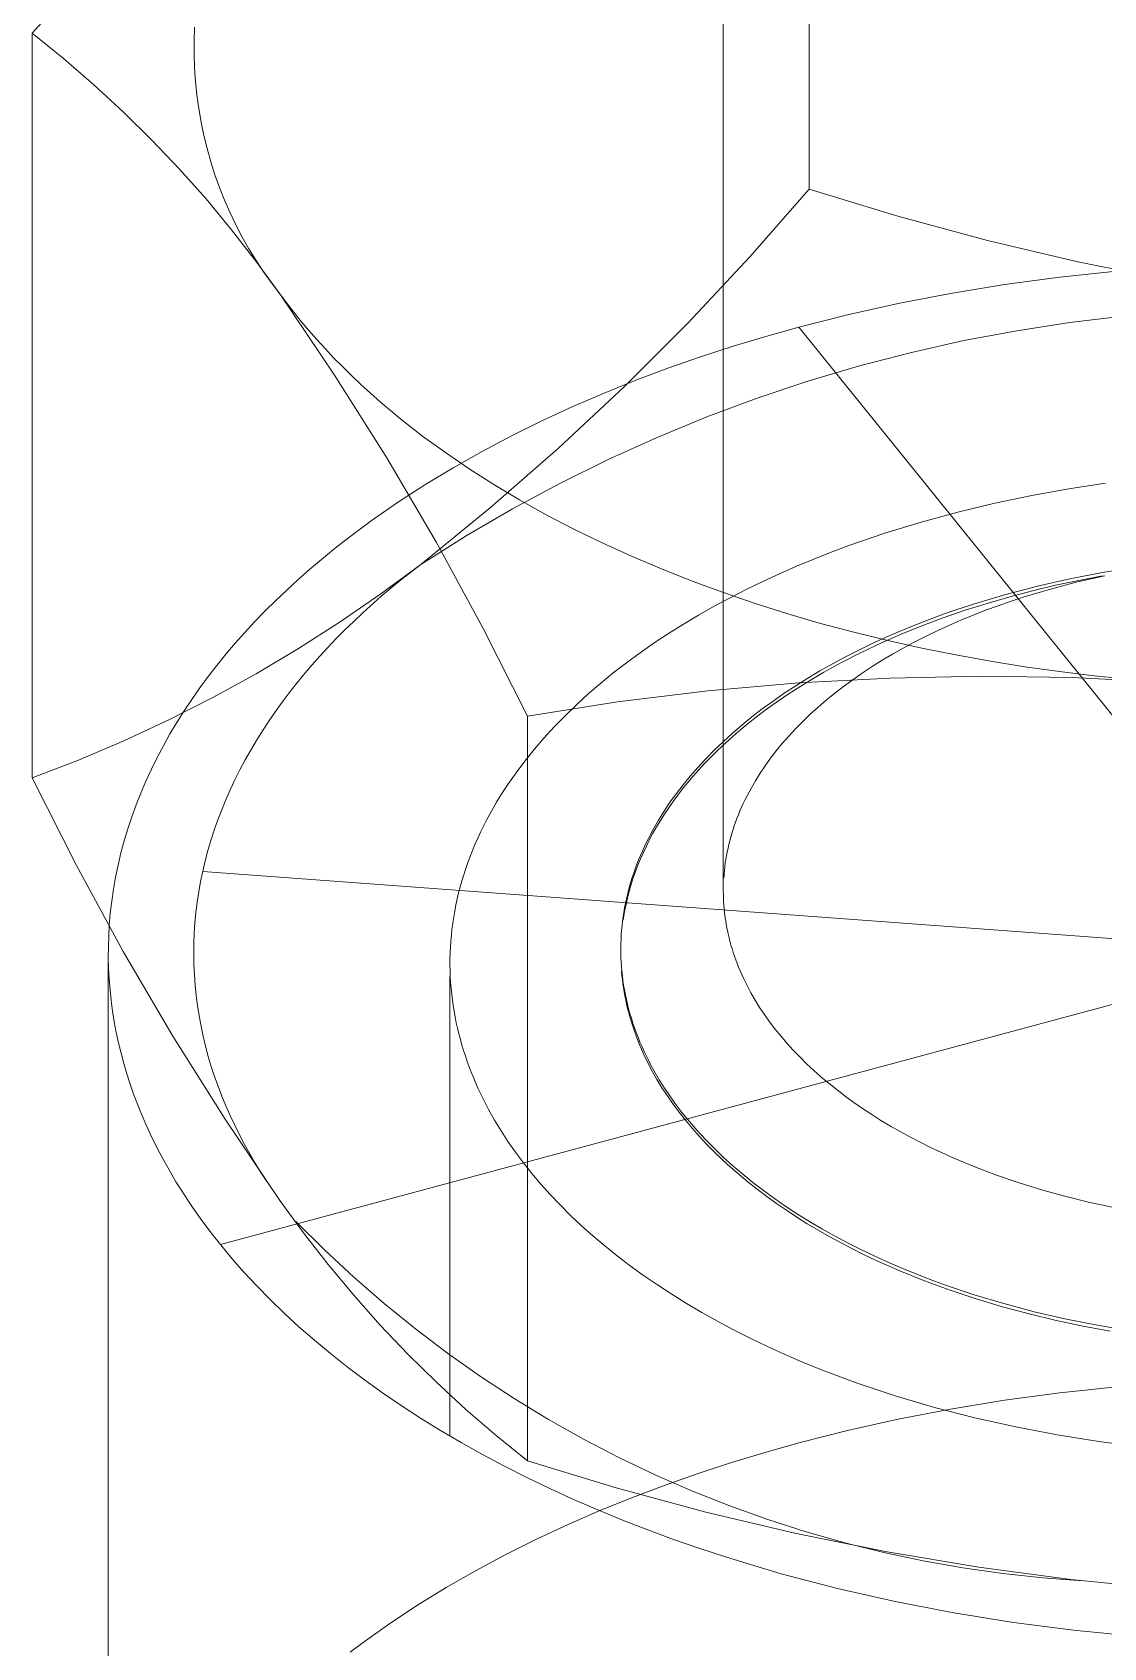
# Model space of a CAD drawing. Header units: inches. Extents: x -6 to 195, y -3 to 126.
# Drawn here: x 112.7651 to 113.012, y 55.2272 to 55.5995 of the extents above; entities that cross this region are included whole.
import ezdxf

# ---------------------------------------------------------------- set-up
doc = ezdxf.new("R2010")
doc.units = ezdxf.units.IN
doc.linetypes.add('HIDDEN', pattern=[1.905, 1.27, -0.635])
doc.layers.add('ZANO_R', color=7, linetype='Continuous', lineweight=0)
doc.layers.add('ZANO_R_przerywana', color=250, linetype='HIDDEN', lineweight=0)

msp = doc.modelspace()

# ---------------------------------------------------------------- linework, layer by layer
at = {"layer": 'ZANO_R'}
for p, q in [((112.76509, 55.59929), (112.78029, 55.61636)), ((112.77227, 55.59348), (112.76509, 55.59929)), ((112.76509, 55.42766), (112.76509, 55.59929)), ((112.8025, 55.60073), (112.80238, 55.59759)), ((112.80238, 55.59759), (112.80238, 55.59445)), ((112.77926, 55.58744), (112.77227, 55.59348)), ((112.80238, 55.59445), (112.80248, 55.59131)), ((112.80248, 55.59131), (112.80269, 55.58817)), ((112.78604, 55.58118), (112.77926, 55.58744)), ((112.80269, 55.58817), (112.80301, 55.58505)), ((112.80301, 55.58505), (112.80344, 55.58194)), ((112.79262, 55.5747), (112.78604, 55.58118)), ((112.80344, 55.58194), (112.80398, 55.57884)), ((112.80398, 55.57884), (112.80462, 55.57577)), ((112.79898, 55.568), (112.79262, 55.5747)), ((112.80462, 55.57577), (112.80537, 55.57272)), ((112.80537, 55.57272), (112.80622, 55.56969)), ((112.80622, 55.56969), (112.80717, 55.5667)), ((112.80512, 55.56111), (112.79898, 55.568)), ((112.80717, 55.5667), (112.80823, 55.56374)), ((112.81103, 55.55401), (112.80512, 55.56111)), ((112.80823, 55.56374), (112.80939, 55.56083)), ((112.80939, 55.56083), (112.81065, 55.55795)), ((112.81065, 55.55795), (112.81201, 55.55512)), ((112.8167, 55.54673), (112.81103, 55.55401)), ((112.81201, 55.55512), (112.81347, 55.55233)), ((112.81347, 55.55233), (112.81502, 55.5496)), ((112.81502, 55.5496), (112.81666, 55.54693)), ((112.81666, 55.54693), (112.8184, 55.54431)), ((112.82213, 55.53926), (112.8167, 55.54673)), ((112.8184, 55.54431), (112.82022, 55.54175)), ((112.82022, 55.54175), (112.82213, 55.53926)), ((112.83476, 55.52053), (112.82213, 55.53926)), ((112.82213, 55.53926), (112.82371, 55.53713)), ((112.82371, 55.53713), (112.82535, 55.53501)), ((112.82535, 55.53501), (112.82706, 55.5329)), ((112.82706, 55.5329), (112.82882, 55.53079)), ((112.82882, 55.53079), (112.83066, 55.52869)), ((112.83066, 55.52869), (112.83256, 55.52661)), ((112.83256, 55.52661), (112.83452, 55.52453)), ((112.83452, 55.52453), (112.83654, 55.52246)), ((112.8468, 55.50141), (112.83476, 55.52053)), ((112.83654, 55.52246), (112.83864, 55.52041)), ((112.83864, 55.52041), (112.84079, 55.51837)), ((112.84079, 55.51837), (112.84301, 55.51634)), ((112.84301, 55.51634), (112.84529, 55.51433)), ((112.84529, 55.51433), (112.85004, 55.51036)), ((112.85004, 55.51036), (112.85504, 55.50646)), ((112.85504, 55.50646), (112.86028, 55.50265)), ((112.86028, 55.50265), (112.86576, 55.49892)), ((112.85822, 55.48192), (112.8468, 55.50141)), ((112.86576, 55.49892), (112.87146, 55.49528)), ((112.87146, 55.49528), (112.87739, 55.49175)), ((112.87739, 55.49175), (112.88354, 55.48832)), ((112.88354, 55.48832), (112.88989, 55.48501)), ((112.88989, 55.48501), (112.89643, 55.48182)), ((112.86901, 55.46208), (112.85822, 55.48192)), ((112.89643, 55.48182), (112.90316, 55.47876)), ((112.90316, 55.47876), (112.91007, 55.47583)), ((112.91007, 55.47583), (112.91713, 55.47303)), ((112.91713, 55.47303), (112.92435, 55.47038)), ((112.92435, 55.47038), (112.9317, 55.46787)), ((112.9317, 55.46787), (112.93918, 55.46551)), ((112.93918, 55.46551), (112.94677, 55.4633)), ((112.87918, 55.44191), (112.86901, 55.46208)), ((112.94677, 55.4633), (112.95445, 55.46124)), ((112.95445, 55.46124), (112.96222, 55.45934)), ((112.96222, 55.45934), (112.97006, 55.4576)), ((112.97006, 55.4576), (112.97795, 55.45601)), ((112.97795, 55.45601), (112.98589, 55.45458)), ((112.98589, 55.45458), (112.99385, 55.4533)), ((112.99385, 55.4533), (113.00183, 55.45219)), ((112.94173, 55.44957), (112.9208, 55.44773)), ((112.96272, 55.45069), (112.94173, 55.44957)), ((112.98373, 55.4511), (112.96272, 55.45069)), ((113.00474, 55.45078), (112.98373, 55.4511)), ((113.00183, 55.45219), (113.00981, 55.45122)), ((113.02573, 55.44975), (113.00474, 55.45078)), ((113.00981, 55.45122), (113.01778, 55.45041)), ((112.9208, 55.44773), (112.89994, 55.44518)), ((112.89994, 55.44518), (112.87918, 55.44191)), ((112.87918, 55.27029), (112.87918, 55.44191)), ((112.76509, 55.42766), (112.77525, 55.40749)), ((112.77525, 55.40749), (112.78605, 55.38765)), ((112.78269, 55.39123), (112.78283, 55.39373)), ((112.78262, 55.38873), (112.78269, 55.39123)), ((112.78261, 55.38623), (112.78262, 55.38873)), ((112.78268, 55.38375), (112.78261, 55.38623)), ((112.78605, 55.38765), (112.79747, 55.36816)), ((112.78281, 55.38127), (112.78268, 55.38375)), ((112.78301, 55.3788), (112.78281, 55.38127)), ((112.78327, 55.37634), (112.78301, 55.3788)), ((112.78359, 55.37389), (112.78327, 55.37634)), ((112.78399, 55.37146), (112.78359, 55.37389)), ((112.78444, 55.36903), (112.78399, 55.37146)), ((112.78496, 55.36662), (112.78444, 55.36903)), ((112.79747, 55.36816), (112.8095, 55.34904)), ((112.78553, 55.36422), (112.78496, 55.36662)), ((112.78617, 55.36184), (112.78553, 55.36422)), ((112.78687, 55.35947), (112.78617, 55.36184)), ((112.78763, 55.35712), (112.78687, 55.35947)), ((112.78844, 55.35479), (112.78763, 55.35712)), ((112.78931, 55.35247), (112.78844, 55.35479)), ((112.79024, 55.35017), (112.78931, 55.35247)), ((112.79122, 55.34788), (112.79024, 55.35017)), ((112.8095, 55.34904), (112.82213, 55.33031)), ((112.79226, 55.34562), (112.79122, 55.34788)), ((112.79334, 55.34338), (112.79226, 55.34562)), ((112.79448, 55.34115), (112.79334, 55.34338)), ((112.79567, 55.33895), (112.79448, 55.34115)), ((112.79691, 55.33677), (112.79567, 55.33895)), ((112.79819, 55.33461), (112.79691, 55.33677)), ((112.79952, 55.33247), (112.79819, 55.33461)), ((112.8009, 55.33035), (112.79952, 55.33247)), ((112.80232, 55.32826), (112.8009, 55.33035)), ((112.82213, 55.33031), (112.82757, 55.32285)), ((112.80379, 55.32619), (112.80232, 55.32826)), ((112.80529, 55.32414), (112.80379, 55.32619)), ((112.80684, 55.32212), (112.80529, 55.32414)), ((112.82614, 55.32488), (112.80843, 55.32011)), ((112.82757, 55.32285), (112.83324, 55.31556)), ((112.80843, 55.32011), (112.80684, 55.32212)), ((112.81107, 55.31693), (112.80843, 55.32011)), ((112.81387, 55.31375), (112.81107, 55.31693)), ((112.83324, 55.31556), (112.83915, 55.30847)), ((112.81681, 55.31059), (112.81387, 55.31375)), ((112.8199, 55.30743), (112.81681, 55.31059)), ((112.83915, 55.30847), (112.84529, 55.30157)), ((112.82315, 55.30429), (112.8199, 55.30743)), ((112.82654, 55.30117), (112.82315, 55.30429)), ((112.83009, 55.29807), (112.82654, 55.30117)), ((112.84529, 55.30157), (112.85165, 55.29488)), ((112.83379, 55.295), (112.83009, 55.29807)), ((112.83764, 55.29195), (112.83379, 55.295)), ((112.85165, 55.29488), (112.85823, 55.28839)), ((112.84165, 55.28894), (112.83764, 55.29195)), ((112.84581, 55.28597), (112.84165, 55.28894)), ((112.85012, 55.28303), (112.84581, 55.28597)), ((112.85823, 55.28839), (112.86501, 55.28213)), ((112.85457, 55.28014), (112.85012, 55.28303)), ((112.86135, 55.276), (112.86135, 55.28538)), ((112.86501, 55.28213), (112.872, 55.27609)), ((112.85918, 55.27729), (112.85457, 55.28014)), ((112.86394, 55.2745), (112.85918, 55.27729)), ((112.86884, 55.27176), (112.86394, 55.2745)), ((112.872, 55.27609), (112.87918, 55.27029)), ((112.87388, 55.26907), (112.86884, 55.27176)), ((112.87906, 55.26645), (112.87388, 55.26907)), ((112.87918, 55.27029), (112.89964, 55.26402)), ((112.88437, 55.26389), (112.87906, 55.26645)), ((112.88982, 55.26139), (112.88437, 55.26389)), ((112.89964, 55.26402), (112.9203, 55.25842)), ((112.8954, 55.25897), (112.88982, 55.26139)), ((112.90111, 55.25663), (112.8954, 55.25897)), ((112.90693, 55.25436), (112.90111, 55.25663)), ((112.9203, 55.25842), (112.94113, 55.25351)), ((112.91287, 55.25217), (112.90693, 55.25436)), ((112.91893, 55.25006), (112.91287, 55.25217)), ((112.94113, 55.25351), (112.96211, 55.24929)), ((112.92508, 55.24804), (112.91893, 55.25006)), ((112.96211, 55.24929), (112.98322, 55.24576)), ((112.9377, 55.24426), (112.92508, 55.24804)), ((112.98322, 55.24576), (113.00444, 55.24293)), ((112.95067, 55.24086), (112.9377, 55.24426)), ((112.96394, 55.23784), (112.95067, 55.24086)), ((113.00444, 55.24293), (113.02573, 55.24081)), ((112.97747, 55.23523), (112.96394, 55.23784)), ((112.99119, 55.23302), (112.97747, 55.23523)), ((113.00505, 55.23123), (112.99119, 55.23302)), ((113.019, 55.22986), (113.00505, 55.23123))]:
    msp.add_line(p, q, dxfattribs=at)
at = {"layer": 'ZANO_R_przerywana'}
for p, q in [((112.94411, 55.73502), (112.94411, 55.5634)), ((112.92434, 55.40168), (112.92434, 55.72705)), ((112.94411, 55.5634), (112.93044, 55.54774)), ((112.94411, 55.5634), (112.96457, 55.55712)), ((112.96457, 55.55712), (112.98523, 55.55153)), ((112.98523, 55.55153), (113.00606, 55.54662)), ((112.93044, 55.54774), (112.91625, 55.53255)), ((113.00606, 55.54662), (113.02704, 55.5424)), ((112.98912, 55.54139), (113.00188, 55.54311)), ((113.00188, 55.54311), (113.01495, 55.5445)), ((112.96464, 55.53702), (112.9767, 55.53935)), ((112.9767, 55.53935), (112.98912, 55.54139)), ((112.95298, 55.53442), (112.96464, 55.53702)), ((112.91625, 55.53255), (112.90156, 55.51785)), ((112.93414, 55.52944), (112.94173, 55.53156)), ((112.94173, 55.53156), (112.95298, 55.53442)), ((113.17047, 55.24835), (112.94173, 55.53156)), ((113.0042, 55.53262), (112.99196, 55.53075)), ((113.0165, 55.53407), (113.0042, 55.53262)), ((112.92658, 55.52715), (112.93414, 55.52944)), ((112.97979, 55.52847), (112.96771, 55.52576)), ((112.99196, 55.53075), (112.97979, 55.52847)), ((112.91159, 55.52209), (112.91906, 55.5247)), ((112.91906, 55.5247), (112.92658, 55.52715)), ((112.96771, 55.52576), (112.95572, 55.52265)), ((112.90419, 55.51931), (112.91159, 55.52209)), ((112.95572, 55.52265), (112.94385, 55.51913)), ((112.90156, 55.51785), (112.88637, 55.50366)), ((112.88965, 55.51324), (112.89687, 55.51636)), ((112.89687, 55.51636), (112.90419, 55.51931)), ((112.94385, 55.51913), (112.93211, 55.5152)), ((112.88254, 55.50996), (112.88965, 55.51324)), ((112.93211, 55.5152), (112.92051, 55.51088)), ((112.87556, 55.50652), (112.88254, 55.50996)), ((112.92051, 55.51088), (112.90906, 55.50616)), ((112.86873, 55.50291), (112.87556, 55.50652)), ((112.90906, 55.50616), (112.89778, 55.50105)), ((112.86206, 55.49913), (112.86873, 55.50291)), ((112.88637, 55.50366), (112.87071, 55.49)), ((112.85557, 55.49521), (112.86206, 55.49913)), ((112.89778, 55.50105), (112.88668, 55.49556)), ((112.84927, 55.49112), (112.85557, 55.49521)), ((112.88668, 55.49556), (112.87577, 55.4897)), ((112.99543, 55.49276), (113.00396, 55.4943)), ((113.00396, 55.4943), (113.01245, 55.49559)), ((112.84319, 55.48689), (112.84927, 55.49112)), ((112.97838, 55.48893), (112.98689, 55.49098)), ((112.98689, 55.49098), (112.99543, 55.49276)), ((112.83732, 55.48252), (112.84319, 55.48689)), ((112.87071, 55.49), (112.8546, 55.47687)), ((112.87577, 55.4897), (112.86508, 55.48346)), ((112.96153, 55.48405), (112.96991, 55.48663)), ((112.96991, 55.48663), (112.97838, 55.48893)), ((112.86508, 55.48346), (112.8546, 55.47687)), ((112.95328, 55.48121), (112.96153, 55.48405)), ((112.8317, 55.478), (112.83448, 55.48028)), ((112.83448, 55.48028), (112.83732, 55.48252)), ((112.94519, 55.4781), (112.94921, 55.47969)), ((112.94921, 55.47969), (112.95328, 55.48121)), ((112.82632, 55.47335), (112.82898, 55.47569)), ((112.82898, 55.47569), (112.8317, 55.478)), ((112.8546, 55.47687), (112.84544, 55.47009)), ((112.8546, 55.47687), (112.84998, 55.47325)), ((112.93729, 55.47473), (112.94121, 55.47645)), ((112.94121, 55.47645), (112.94519, 55.4781)), ((113.01171, 55.47505), (113.01927, 55.47628)), ((112.82374, 55.47098), (112.82632, 55.47335)), ((112.84998, 55.47325), (112.84552, 55.46953)), ((112.92962, 55.47111), (112.93343, 55.47295)), ((112.93343, 55.47295), (112.93729, 55.47473)), ((112.98944, 55.46997), (112.99676, 55.47189)), ((112.99561, 55.47079), (113.00093, 55.47206)), ((112.99676, 55.47189), (113.0042, 55.47358)), ((112.99975, 55.47121), (113.00598, 55.47284)), ((113.00093, 55.47206), (113.00631, 55.4732)), ((113.0042, 55.47358), (113.01171, 55.47505)), ((113.00598, 55.47284), (113.0123, 55.47428)), ((113.00631, 55.4732), (113.01171, 55.47423)), ((112.81877, 55.46615), (112.82122, 55.46858)), ((112.82122, 55.46858), (112.82374, 55.47098)), ((112.84544, 55.47009), (112.83606, 55.46363)), ((112.84552, 55.46953), (112.84123, 55.46571)), ((112.92223, 55.46723), (112.92589, 55.4692)), ((112.92589, 55.4692), (112.92962, 55.47111)), ((112.98005, 55.4663), (112.98516, 55.46791)), ((112.98226, 55.46783), (112.98944, 55.46997)), ((112.98516, 55.46791), (112.99035, 55.46941)), ((112.98769, 55.46737), (112.99065, 55.4684)), ((112.99035, 55.46941), (112.99561, 55.47079)), ((112.99065, 55.4684), (112.99365, 55.46938)), ((112.99365, 55.46938), (112.99975, 55.47121)), ((112.81639, 55.46369), (112.81877, 55.46615)), ((112.84123, 55.46571), (112.83916, 55.46375)), ((112.91514, 55.46311), (112.91864, 55.4652)), ((112.91864, 55.4652), (112.92223, 55.46723)), ((112.96844, 55.46288), (112.97182, 55.4642)), ((112.97012, 55.46273), (112.97503, 55.46457)), ((112.97182, 55.4642), (112.97525, 55.46546)), ((112.97503, 55.46457), (112.98005, 55.4663)), ((112.97525, 55.46546), (112.97873, 55.46667)), ((112.97873, 55.46667), (112.98226, 55.46783)), ((112.97909, 55.46402), (112.98191, 55.46518)), ((112.98191, 55.46518), (112.98478, 55.4663)), ((112.98478, 55.4663), (112.98769, 55.46737)), ((112.81186, 55.4587), (112.81409, 55.46121)), ((112.81409, 55.46121), (112.81639, 55.46369)), ((112.83606, 55.46363), (112.82647, 55.45748)), ((112.83712, 55.46178), (112.83514, 55.45978)), ((112.83916, 55.46375), (112.83712, 55.46178)), ((112.90839, 55.45877), (112.91172, 55.46097)), ((112.91172, 55.46097), (112.91514, 55.46311)), ((112.96066, 55.45874), (112.96533, 55.46079)), ((112.96187, 55.4601), (112.96512, 55.46152)), ((112.96512, 55.46152), (112.96844, 55.46288)), ((112.96533, 55.46079), (112.97012, 55.46273)), ((112.97095, 55.46029), (112.9736, 55.46157)), ((112.9736, 55.46157), (112.97632, 55.46282)), ((112.97632, 55.46282), (112.97909, 55.46402)), ((112.8097, 55.45616), (112.81186, 55.4587)), ((112.82647, 55.45748), (112.81668, 55.45166)), ((112.8332, 55.45775), (112.83132, 55.4557)), ((112.83514, 55.45978), (112.8332, 55.45775)), ((112.90515, 55.45652), (112.90839, 55.45877)), ((112.9525, 55.45557), (112.95555, 55.45713)), ((112.95555, 55.45713), (112.95868, 55.45864)), ((112.95613, 55.4566), (112.96066, 55.45874)), ((112.95868, 55.45864), (112.96187, 55.4601)), ((112.96335, 55.45622), (112.96582, 55.45761)), ((112.96582, 55.45761), (112.96835, 55.45897)), ((112.96835, 55.45897), (112.97095, 55.46029)), ((112.80562, 55.45101), (112.80762, 55.4536)), ((112.80762, 55.4536), (112.8097, 55.45616)), ((113.30797, 55.4546), (112.82614, 55.32488)), ((112.82948, 55.45363), (112.8277, 55.45154)), ((112.83132, 55.4557), (112.82948, 55.45363)), ((112.89896, 55.45186), (112.902, 55.45422)), ((112.902, 55.45422), (112.90515, 55.45652)), ((112.94661, 55.45233), (112.94952, 55.45397)), ((112.94751, 55.45203), (112.95175, 55.45436)), ((112.94952, 55.45397), (112.9525, 55.45557)), ((112.95175, 55.45436), (112.95613, 55.4566)), ((112.95636, 55.45183), (112.95862, 55.45333)), ((112.95862, 55.45333), (112.96095, 55.45479)), ((112.96095, 55.45479), (112.96335, 55.45622)), ((112.8037, 55.44841), (112.80562, 55.45101)), ((112.81668, 55.45166), (112.80669, 55.44617)), ((112.82597, 55.44943), (112.82429, 55.44729)), ((112.8277, 55.45154), (112.82597, 55.44943)), ((112.89319, 55.44702), (112.89602, 55.44946)), ((112.89602, 55.44946), (112.89896, 55.45186)), ((112.93954, 55.44714), (112.94344, 55.44962)), ((112.94104, 55.44893), (112.94379, 55.45065)), ((112.94344, 55.44962), (112.94751, 55.45203)), ((112.94379, 55.45065), (112.94661, 55.45233)), ((112.95205, 55.44877), (112.95417, 55.45031)), ((112.95417, 55.45031), (112.95636, 55.45183)), ((112.80669, 55.44617), (112.79653, 55.44103)), ((112.8001, 55.44314), (112.80186, 55.44578)), ((112.80186, 55.44578), (112.8037, 55.44841)), ((112.82429, 55.44729), (112.82267, 55.44514)), ((112.89047, 55.44453), (112.89319, 55.44702)), ((112.93581, 55.44539), (112.93838, 55.44718)), ((112.93581, 55.44458), (112.93954, 55.44714)), ((112.93838, 55.44718), (112.94104, 55.44893)), ((112.94617, 55.44398), (112.94805, 55.4456)), ((112.94805, 55.4456), (112.95001, 55.44719)), ((112.95001, 55.44719), (112.95205, 55.44877)), ((112.79842, 55.44048), (112.8001, 55.44314)), ((112.82111, 55.44296), (112.8196, 55.44077)), ((112.82267, 55.44514), (112.82111, 55.44296)), ((112.88536, 55.43944), (112.88786, 55.44201)), ((112.88786, 55.44201), (112.89047, 55.44453)), ((112.93056, 55.44061), (112.93226, 55.44195)), ((112.93092, 55.44172), (112.93332, 55.44357)), ((112.93226, 55.44195), (112.93401, 55.44327)), ((112.93332, 55.44357), (112.93581, 55.44539)), ((112.93401, 55.44327), (112.93581, 55.44458)), ((112.94264, 55.44069), (112.94436, 55.44234)), ((112.94436, 55.44234), (112.94617, 55.44398)), ((112.79653, 55.44103), (112.7862, 55.43622)), ((112.79682, 55.4378), (112.79842, 55.44048)), ((112.81815, 55.43856), (112.81676, 55.43633)), ((112.8196, 55.44077), (112.81815, 55.43856)), ((112.88298, 55.43684), (112.88536, 55.43944)), ((112.9264, 55.43794), (112.92862, 55.43984)), ((112.92729, 55.4379), (112.9289, 55.43926)), ((112.92862, 55.43984), (112.93092, 55.44172)), ((112.9289, 55.43926), (112.93056, 55.44061)), ((112.93943, 55.43733), (112.94099, 55.43901)), ((112.94099, 55.43901), (112.94264, 55.44069)), ((112.7862, 55.43622), (112.77572, 55.43176)), ((112.79387, 55.43239), (112.7953, 55.4351)), ((112.7953, 55.4351), (112.79682, 55.4378)), ((112.81676, 55.43633), (112.81543, 55.43409)), ((112.88072, 55.43421), (112.88298, 55.43684)), ((112.92225, 55.43406), (112.92428, 55.43601)), ((112.92274, 55.43374), (112.92421, 55.43514)), ((112.92421, 55.43514), (112.92573, 55.43652)), ((112.92428, 55.43601), (112.9264, 55.43794)), ((112.92573, 55.43652), (112.92729, 55.4379)), ((112.93654, 55.43392), (112.93794, 55.43563)), ((112.93794, 55.43563), (112.93943, 55.43733)), ((112.77572, 55.43176), (112.76509, 55.42766)), ((112.79253, 55.42967), (112.79387, 55.43239)), ((112.81416, 55.43183), (112.81295, 55.42955)), ((112.81543, 55.43409), (112.81416, 55.43183)), ((112.87657, 55.42887), (112.87858, 55.43155)), ((112.87858, 55.43155), (112.88072, 55.43421)), ((112.91847, 55.43011), (112.92031, 55.4321)), ((112.91864, 55.42948), (112.91996, 55.43091)), ((112.91996, 55.43091), (112.92133, 55.43233)), ((112.92031, 55.4321), (112.92225, 55.43406)), ((112.92133, 55.43233), (112.92274, 55.43374)), ((112.93398, 55.43047), (112.93522, 55.4322)), ((112.93522, 55.4322), (112.93654, 55.43392)), ((112.79127, 55.42694), (112.79253, 55.42967)), ((112.8118, 55.42726), (112.81072, 55.42496)), ((112.81295, 55.42955), (112.8118, 55.42726)), ((112.87468, 55.42616), (112.87657, 55.42887)), ((112.91507, 55.4261), (112.91672, 55.42811)), ((112.91614, 55.42661), (112.91737, 55.42805)), ((112.91672, 55.42811), (112.91847, 55.43011)), ((112.91737, 55.42805), (112.91864, 55.42948)), ((112.93073, 55.42527), (112.93173, 55.42701)), ((112.93173, 55.42701), (112.93281, 55.42874)), ((112.93281, 55.42874), (112.93398, 55.43047)), ((112.789, 55.42144), (112.79009, 55.42419)), ((112.79009, 55.42419), (112.79127, 55.42694)), ((112.81072, 55.42496), (112.8097, 55.42265)), ((112.87208, 55.42206), (112.87291, 55.42343)), ((112.87291, 55.42343), (112.87378, 55.4248)), ((112.87378, 55.4248), (112.87468, 55.42616)), ((112.91205, 55.42205), (112.91352, 55.42408)), ((112.91277, 55.42225), (112.91385, 55.42371)), ((112.91352, 55.42408), (112.91507, 55.4261)), ((112.91385, 55.42371), (112.91497, 55.42516)), ((112.91497, 55.42516), (112.91614, 55.42661)), ((112.92937, 55.42266), (112.9298, 55.42353)), ((112.9298, 55.42353), (112.93073, 55.42527)), ((112.788, 55.41868), (112.789, 55.42144)), ((112.80874, 55.42032), (112.80785, 55.41798)), ((112.8097, 55.42265), (112.80874, 55.42032)), ((112.8705, 55.4193), (112.87127, 55.42068)), ((112.87127, 55.42068), (112.87208, 55.42206)), ((112.90941, 55.41797), (112.91069, 55.42001)), ((112.91069, 55.42001), (112.91205, 55.42205)), ((112.91077, 55.41932), (112.91175, 55.42079)), ((112.91175, 55.42079), (112.91277, 55.42225)), ((112.92782, 55.4192), (112.92818, 55.42006)), ((112.92818, 55.42006), (112.92856, 55.42093)), ((112.92856, 55.42093), (112.92895, 55.4218)), ((112.92895, 55.4218), (112.92937, 55.42266)), ((112.78625, 55.41315), (112.78708, 55.41592)), ((112.78708, 55.41592), (112.788, 55.41868)), ((112.80785, 55.41798), (112.80702, 55.41564)), ((112.86837, 55.41514), (112.86905, 55.41653)), ((112.86905, 55.41653), (112.86976, 55.41792)), ((112.86976, 55.41792), (112.8705, 55.4193)), ((112.90714, 55.41388), (112.90823, 55.41593)), ((112.90813, 55.41492), (112.90896, 55.41639)), ((112.90823, 55.41593), (112.90941, 55.41797)), ((112.90896, 55.41639), (112.90984, 55.41786)), ((112.90984, 55.41786), (112.91077, 55.41932)), ((112.92658, 55.41575), (112.92686, 55.41661)), ((112.92686, 55.41661), (112.92716, 55.41747)), ((112.92716, 55.41747), (112.92748, 55.41833)), ((112.92748, 55.41833), (112.92782, 55.4192)), ((112.7855, 55.41037), (112.78625, 55.41315)), ((112.80626, 55.41328), (112.80557, 55.41092)), ((112.80702, 55.41564), (112.80626, 55.41328)), ((112.86653, 55.41096), (112.86711, 55.41235)), ((112.86711, 55.41235), (112.86773, 55.41375)), ((112.86773, 55.41375), (112.86837, 55.41514)), ((112.90614, 55.41184), (112.90663, 55.41286)), ((112.9066, 55.41198), (112.90734, 55.41345)), ((112.90663, 55.41286), (112.90714, 55.41388)), ((112.90734, 55.41345), (112.90813, 55.41492)), ((112.92542, 55.41148), (112.92562, 55.41233)), ((112.92562, 55.41233), (112.92583, 55.41318)), ((112.92583, 55.41318), (112.92606, 55.41404)), ((112.92606, 55.41404), (112.92631, 55.41489)), ((112.92631, 55.41489), (112.92658, 55.41575)), ((112.78484, 55.4076), (112.7855, 55.41037)), ((112.80494, 55.40855), (112.80438, 55.40618)), ((112.80557, 55.41092), (112.80494, 55.40855)), ((112.86546, 55.40817), (112.86598, 55.40956)), ((112.86598, 55.40956), (112.86653, 55.41096)), ((112.90442, 55.40777), (112.90481, 55.40878)), ((112.90466, 55.40759), (112.90526, 55.40905)), ((112.90481, 55.40878), (112.90524, 55.4098)), ((112.90524, 55.4098), (112.90568, 55.41082)), ((112.90526, 55.40905), (112.90591, 55.41051)), ((112.90568, 55.41082), (112.90614, 55.41184)), ((112.90591, 55.41051), (112.9066, 55.41198)), ((112.92479, 55.40804), (112.92492, 55.40891)), ((112.92492, 55.40891), (112.92507, 55.40977)), ((112.92507, 55.40977), (112.92524, 55.41063)), ((112.92524, 55.41063), (112.92542, 55.41148)), ((112.78378, 55.40204), (112.78427, 55.40482)), ((112.78427, 55.40482), (112.78484, 55.4076)), ((112.80438, 55.40618), (112.80388, 55.4038)), ((113.31203, 55.36862), (112.80436, 55.4061)), ((112.8641, 55.40397), (112.86452, 55.40537)), ((112.86452, 55.40537), (112.86498, 55.40677)), ((112.86498, 55.40677), (112.86546, 55.40817)), ((112.90303, 55.40372), (112.90335, 55.40473)), ((112.90313, 55.40322), (112.9036, 55.40467)), ((112.90335, 55.40473), (112.90368, 55.40574)), ((112.9036, 55.40467), (112.90411, 55.40613)), ((112.90368, 55.40574), (112.90404, 55.40675)), ((112.90404, 55.40675), (112.90442, 55.40777)), ((112.90411, 55.40613), (112.90466, 55.40759)), ((112.92443, 55.40456), (112.9245, 55.40543)), ((112.9245, 55.40543), (112.92458, 55.4063)), ((112.92458, 55.4063), (112.92468, 55.40717)), ((112.92468, 55.40717), (112.92479, 55.40804)), ((112.78338, 55.39927), (112.78378, 55.40204)), ((112.80345, 55.40141), (112.80309, 55.39903)), ((112.80388, 55.4038), (112.80345, 55.40141)), ((112.86301, 55.39978), (112.86334, 55.40118)), ((112.86334, 55.40118), (112.8637, 55.40257)), ((112.8637, 55.40257), (112.8641, 55.40397)), ((112.90222, 55.40071), (112.90247, 55.40171)), ((112.90233, 55.40033), (112.90271, 55.40177)), ((112.90247, 55.40171), (112.90274, 55.40271)), ((112.90271, 55.40177), (112.90313, 55.40322)), ((112.90274, 55.40271), (112.90303, 55.40372)), ((112.92435, 55.40086), (112.92434, 55.40168)), ((112.78306, 55.3965), (112.78338, 55.39927)), ((112.80309, 55.39903), (112.8028, 55.39664)), ((112.86244, 55.39699), (112.86271, 55.39839)), ((112.86271, 55.39839), (112.86301, 55.39978)), ((112.90141, 55.39669), (112.90158, 55.3977)), ((112.90158, 55.3977), (112.90178, 55.39871)), ((112.90158, 55.39688), (112.90178, 55.39789)), ((112.90178, 55.39871), (112.90199, 55.39971)), ((112.90178, 55.39789), (112.90199, 55.39889)), ((112.90199, 55.39971), (112.90222, 55.40071)), ((112.90199, 55.39889), (112.90233, 55.40033)), ((112.92437, 55.40004), (112.92435, 55.40086)), ((112.92441, 55.39922), (112.92437, 55.40004)), ((112.92446, 55.39839), (112.92441, 55.39922)), ((112.92453, 55.39756), (112.92446, 55.39839)), ((112.92461, 55.39673), (112.92453, 55.39756)), ((112.78283, 55.39373), (112.78306, 55.3965)), ((112.80257, 55.39425), (112.80241, 55.39186)), ((112.8028, 55.39664), (112.80257, 55.39425)), ((112.86181, 55.39283), (112.86199, 55.39422)), ((112.86199, 55.39422), (112.8622, 55.3956)), ((112.8622, 55.3956), (112.86244, 55.39699)), ((112.9009, 55.3926), (112.901, 55.39363)), ((112.901, 55.39363), (112.90112, 55.39466)), ((112.90112, 55.39466), (112.90125, 55.39568)), ((112.90125, 55.39568), (112.90141, 55.39669)), ((112.90125, 55.39486), (112.90141, 55.39587)), ((112.90141, 55.39587), (112.90158, 55.39688)), ((112.92471, 55.39589), (112.92461, 55.39673)), ((112.92483, 55.39506), (112.92471, 55.39589)), ((112.92496, 55.39422), (112.92483, 55.39506)), ((112.92511, 55.39338), (112.92496, 55.39422)), ((112.80241, 55.39186), (112.80232, 55.38947)), ((112.86145, 55.38869), (112.86154, 55.39007)), ((112.86154, 55.39007), (112.86166, 55.39145)), ((112.86166, 55.39145), (112.86181, 55.39283)), ((112.90073, 55.38947), (112.90077, 55.39052)), ((112.90077, 55.39052), (112.90083, 55.39156)), ((112.90083, 55.39156), (112.9009, 55.3926)), ((112.92528, 55.39254), (112.92511, 55.39338)), ((112.92546, 55.3917), (112.92528, 55.39254)), ((112.92566, 55.39085), (112.92546, 55.3917)), ((112.92587, 55.39001), (112.92566, 55.39085)), ((112.92611, 55.38916), (112.92587, 55.39001)), ((112.80232, 55.38947), (112.80229, 55.38708)), ((112.80229, 55.38708), (112.80233, 55.38469)), ((112.86135, 55.38595), (112.86139, 55.38732)), ((112.86139, 55.38732), (112.86145, 55.38869)), ((112.90072, 55.38842), (112.90073, 55.38947)), ((112.90072, 55.38736), (112.90072, 55.38842)), ((112.90075, 55.38631), (112.90072, 55.38736)), ((112.9008, 55.38524), (112.90075, 55.38631)), ((112.92635, 55.38832), (112.92611, 55.38916)), ((112.92662, 55.38747), (112.92635, 55.38832)), ((112.9269, 55.38662), (112.92662, 55.38747)), ((112.9272, 55.38577), (112.9269, 55.38662)), ((112.78261, 55.13019), (112.78261, 55.38585)), ((112.80233, 55.38469), (112.80244, 55.38231)), ((112.80244, 55.38231), (112.80261, 55.37993)), ((112.86135, 55.38459), (112.86135, 55.38595)), ((112.86137, 55.38323), (112.86135, 55.38459)), ((112.86142, 55.38188), (112.86137, 55.38323)), ((112.90087, 55.38418), (112.9008, 55.38524)), ((112.90096, 55.38311), (112.90087, 55.38418)), ((112.90097, 55.38216), (112.90089, 55.3831)), ((112.90108, 55.38203), (112.90096, 55.38311)), ((112.92752, 55.38492), (112.9272, 55.38577)), ((112.92786, 55.38408), (112.92752, 55.38492)), ((112.92821, 55.38323), (112.92786, 55.38408)), ((112.92897, 55.38153), (112.92821, 55.38323)), ((112.80261, 55.37993), (112.80285, 55.37756)), ((112.86135, 55.28538), (112.86135, 55.38188)), ((112.8615, 55.38053), (112.86142, 55.38188)), ((112.86161, 55.37919), (112.8615, 55.38053)), ((112.86174, 55.37785), (112.86161, 55.37919)), ((112.90108, 55.38121), (112.90097, 55.38216)), ((112.90121, 55.38096), (112.90108, 55.38203)), ((112.9012, 55.38026), (112.90108, 55.38121)), ((112.90133, 55.37931), (112.9012, 55.38026)), ((112.90137, 55.37988), (112.90121, 55.38096)), ((112.90149, 55.37836), (112.90133, 55.37931)), ((112.90156, 55.3788), (112.90137, 55.37988)), ((112.90176, 55.37771), (112.90156, 55.3788)), ((112.9298, 55.37984), (112.92897, 55.38153)), ((112.93069, 55.37815), (112.9298, 55.37984)), ((112.80285, 55.37756), (112.80316, 55.3752)), ((112.80316, 55.3752), (112.80353, 55.37284)), ((112.8619, 55.37652), (112.86174, 55.37785)), ((112.86209, 55.3752), (112.8619, 55.37652)), ((112.8623, 55.37388), (112.86209, 55.3752)), ((112.90166, 55.37741), (112.90149, 55.37836)), ((112.90185, 55.37645), (112.90166, 55.37741)), ((112.90199, 55.37663), (112.90176, 55.37771)), ((112.90206, 55.37549), (112.90185, 55.37645)), ((112.90224, 55.37554), (112.90199, 55.37663)), ((112.90229, 55.37454), (112.90206, 55.37549)), ((112.90252, 55.37445), (112.90224, 55.37554)), ((112.93166, 55.37647), (112.93069, 55.37815)), ((112.9327, 55.37479), (112.93166, 55.37647)), ((112.80353, 55.37284), (112.80397, 55.37049)), ((112.86254, 55.37257), (112.8623, 55.37388)), ((112.8628, 55.37126), (112.86254, 55.37257)), ((112.86309, 55.36996), (112.8628, 55.37126)), ((112.90254, 55.37358), (112.90229, 55.37454)), ((112.90282, 55.37336), (112.90252, 55.37445)), ((112.9028, 55.37261), (112.90254, 55.37358)), ((112.90308, 55.37165), (112.9028, 55.37261)), ((112.90315, 55.37227), (112.90282, 55.37336)), ((112.90339, 55.37069), (112.90308, 55.37165)), ((112.90349, 55.37117), (112.90315, 55.37227)), ((112.90387, 55.37008), (112.90349, 55.37117)), ((112.93381, 55.37312), (112.9327, 55.37479)), ((112.93499, 55.37147), (112.93381, 55.37312)), ((112.93624, 55.36982), (112.93499, 55.37147)), ((112.80397, 55.37049), (112.80446, 55.36814)), ((112.80446, 55.36814), (112.80503, 55.36581)), ((112.8634, 55.36867), (112.86309, 55.36996)), ((112.86374, 55.36739), (112.8634, 55.36867)), ((112.8641, 55.36611), (112.86374, 55.36739)), ((112.90371, 55.36973), (112.90339, 55.37069)), ((112.9044, 55.3678), (112.90371, 55.36973)), ((112.90426, 55.36898), (112.90387, 55.37008)), ((112.90469, 55.36789), (112.90426, 55.36898)), ((112.90518, 55.36587), (112.9044, 55.3678)), ((112.90513, 55.3668), (112.90469, 55.36789)), ((112.93756, 55.36819), (112.93624, 55.36982)), ((112.93895, 55.36657), (112.93756, 55.36819)), ((112.80503, 55.36581), (112.80565, 55.36349)), ((112.86448, 55.36485), (112.8641, 55.36611)), ((112.86489, 55.36359), (112.86448, 55.36485)), ((112.9056, 55.3657), (112.90513, 55.3668)), ((112.90603, 55.36394), (112.90518, 55.36587)), ((112.9061, 55.36461), (112.9056, 55.3657)), ((112.90696, 55.36202), (112.90603, 55.36394)), ((112.90662, 55.36352), (112.9061, 55.36461)), ((112.94041, 55.36496), (112.93895, 55.36657)), ((112.94194, 55.36338), (112.94041, 55.36496)), ((112.80565, 55.36349), (112.80634, 55.36118)), ((112.80634, 55.36118), (112.80709, 55.35888)), ((112.86532, 55.36234), (112.86489, 55.36359)), ((112.86577, 55.36109), (112.86532, 55.36234)), ((112.86624, 55.35986), (112.86577, 55.36109)), ((112.90716, 55.36243), (112.90662, 55.36352)), ((112.90796, 55.3601), (112.90696, 55.36202)), ((112.90773, 55.36134), (112.90716, 55.36243)), ((112.90833, 55.36025), (112.90773, 55.36134)), ((112.90904, 55.35819), (112.90796, 55.3601)), ((112.90895, 55.35916), (112.90833, 55.36025)), ((112.94353, 55.36181), (112.94194, 55.36338)), ((112.94519, 55.36026), (112.94353, 55.36181)), ((112.94691, 55.35873), (112.94519, 55.36026)), ((112.80709, 55.35888), (112.8079, 55.3566)), ((112.8079, 55.3566), (112.80877, 55.35432)), ((112.86674, 55.35863), (112.86624, 55.35986)), ((112.8678, 55.35619), (112.86674, 55.35863)), ((112.90959, 55.35808), (112.90895, 55.35916)), ((112.9102, 55.35628), (112.90904, 55.35819)), ((112.91026, 55.357), (112.90959, 55.35808)), ((112.91144, 55.35438), (112.9102, 55.35628)), ((112.91096, 55.35592), (112.91026, 55.357)), ((112.9487, 55.35723), (112.94691, 55.35873)), ((112.95054, 55.35575), (112.9487, 55.35723)), ((112.80877, 55.35432), (112.8097, 55.35207)), ((112.86897, 55.35373), (112.8678, 55.35619)), ((112.87024, 55.35127), (112.86897, 55.35373)), ((112.91168, 55.35485), (112.91096, 55.35592)), ((112.91275, 55.3525), (112.91144, 55.35438)), ((112.91319, 55.35271), (112.91168, 55.35485)), ((112.91414, 55.35062), (112.91275, 55.3525)), ((112.91481, 55.35058), (112.91319, 55.35271)), ((112.95245, 55.35429), (112.95054, 55.35575)), ((112.95442, 55.35287), (112.95245, 55.35429)), ((112.95645, 55.35146), (112.95442, 55.35287)), ((112.8097, 55.35207), (112.81069, 55.34983)), ((112.81069, 55.34983), (112.81173, 55.3476)), ((112.87162, 55.34881), (112.87024, 55.35127)), ((112.87311, 55.34634), (112.87162, 55.34881)), ((112.91561, 55.34876), (112.91414, 55.35062)), ((112.91652, 55.34848), (112.91481, 55.35058)), ((112.95853, 55.35009), (112.95645, 55.35146)), ((112.96066, 55.34875), (112.95853, 55.35009)), ((112.81173, 55.3476), (112.81283, 55.34539)), ((112.81283, 55.34539), (112.81399, 55.3432)), ((112.87471, 55.34388), (112.87311, 55.34634)), ((112.91716, 55.34691), (112.91561, 55.34876)), ((112.91833, 55.34639), (112.91652, 55.34848)), ((112.91878, 55.34508), (112.91716, 55.34691)), ((112.92024, 55.34433), (112.91833, 55.34639)), ((112.92047, 55.34327), (112.91878, 55.34508)), ((112.96285, 55.34744), (112.96066, 55.34875)), ((112.96508, 55.34616), (112.96285, 55.34744)), ((112.96736, 55.34491), (112.96508, 55.34616)), ((112.81399, 55.3432), (112.8152, 55.34102)), ((112.87643, 55.34142), (112.87471, 55.34388)), ((112.87826, 55.33896), (112.87643, 55.34142)), ((112.92224, 55.3423), (112.92024, 55.34433)), ((112.92224, 55.34148), (112.92047, 55.34327)), ((112.92433, 55.34029), (112.92224, 55.3423)), ((112.92408, 55.3397), (112.92224, 55.34148)), ((112.96969, 55.3437), (112.96736, 55.34491)), ((112.97206, 55.34252), (112.96969, 55.3437)), ((112.97448, 55.34138), (112.97206, 55.34252)), ((112.97693, 55.34027), (112.97448, 55.34138)), ((112.8152, 55.34102), (112.81647, 55.33887)), ((112.81647, 55.33887), (112.81778, 55.33673)), ((112.8802, 55.33651), (112.87826, 55.33896)), ((112.92599, 55.33795), (112.92408, 55.3397)), ((112.92652, 55.3383), (112.92433, 55.34029)), ((112.92798, 55.33623), (112.92599, 55.33795)), ((112.9288, 55.33636), (112.92652, 55.3383)), ((112.98194, 55.33817), (112.97693, 55.34027)), ((112.98707, 55.33621), (112.98194, 55.33817)), ((112.81778, 55.33673), (112.81915, 55.33462)), ((112.88225, 55.33407), (112.8802, 55.33651)), ((112.88443, 55.33165), (112.88225, 55.33407)), ((112.93003, 55.33453), (112.92798, 55.33623)), ((112.93116, 55.33444), (112.9288, 55.33636)), ((112.93215, 55.33286), (112.93003, 55.33453)), ((112.93361, 55.33256), (112.93116, 55.33444)), ((112.99231, 55.33441), (112.98707, 55.33621)), ((112.99764, 55.33276), (112.99231, 55.33441)), ((112.88671, 55.32924), (112.88443, 55.33165)), ((112.93433, 55.33121), (112.93215, 55.33286)), ((112.93615, 55.33072), (112.93361, 55.33256)), ((112.93658, 55.32959), (112.93433, 55.33121)), ((112.93877, 55.32891), (112.93615, 55.33072)), ((113.00304, 55.33126), (112.99764, 55.33276)), ((113.00848, 55.32992), (113.00304, 55.33126)), ((112.88912, 55.32684), (112.88671, 55.32924)), ((112.89164, 55.32447), (112.88912, 55.32684)), ((112.9389, 55.32801), (112.93658, 55.32959)), ((112.94146, 55.32715), (112.93877, 55.32891)), ((112.94127, 55.32646), (112.9389, 55.32801)), ((112.9437, 55.32493), (112.94127, 55.32646)), ((112.94423, 55.32543), (112.94146, 55.32715)), ((113.01396, 55.32874), (113.00848, 55.32992)), ((112.82584, 55.32544), (112.83242, 55.31891)), ((112.89427, 55.32212), (112.89164, 55.32447)), ((112.94619, 55.32345), (112.9437, 55.32493)), ((112.94707, 55.32375), (112.94423, 55.32543)), ((112.94873, 55.322), (112.94619, 55.32345)), ((112.94998, 55.32212), (112.94707, 55.32375)), ((112.89702, 55.3198), (112.89427, 55.32212)), ((112.89988, 55.3175), (112.89702, 55.3198)), ((112.95132, 55.32058), (112.94873, 55.322)), ((112.95296, 55.32054), (112.94998, 55.32212)), ((112.95397, 55.3192), (112.95132, 55.32058)), ((112.956, 55.319), (112.95296, 55.32054)), ((112.95666, 55.31786), (112.95397, 55.3192)), ((112.95909, 55.31751), (112.956, 55.319)), ((112.83242, 55.31891), (112.83921, 55.31259)), ((112.90285, 55.31524), (112.89988, 55.3175)), ((112.9594, 55.31656), (112.95666, 55.31786)), ((112.96225, 55.31608), (112.95909, 55.31751)), ((112.96499, 55.31407), (112.9594, 55.31656)), ((112.96545, 55.31469), (112.96225, 55.31608)), ((112.83921, 55.31259), (112.84621, 55.30651)), ((112.90594, 55.31301), (112.90285, 55.31524)), ((112.90914, 55.31081), (112.90594, 55.31301)), ((112.97074, 55.31175), (112.96499, 55.31407)), ((112.96871, 55.31336), (112.96545, 55.31469)), ((112.972, 55.31208), (112.96871, 55.31336)), ((112.97662, 55.30959), (112.97074, 55.31175)), ((112.97534, 55.31086), (112.972, 55.31208)), ((112.91244, 55.30866), (112.90914, 55.31081)), ((112.91585, 55.30654), (112.91244, 55.30866)), ((112.98212, 55.30857), (112.97534, 55.31086)), ((112.98261, 55.30759), (112.97662, 55.30959)), ((112.98902, 55.3065), (112.98212, 55.30857)), ((112.84621, 55.30651), (112.85342, 55.30067)), ((112.91936, 55.30447), (112.91585, 55.30654)), ((112.92298, 55.30245), (112.91936, 55.30447)), ((112.98869, 55.30577), (112.98261, 55.30759)), ((112.99484, 55.30412), (112.98869, 55.30577)), ((112.99601, 55.30464), (112.98902, 55.3065)), ((113.00104, 55.30264), (112.99484, 55.30412)), ((113.00305, 55.30301), (112.99601, 55.30464)), ((112.85342, 55.30067), (112.86081, 55.29507)), ((112.92669, 55.30048), (112.92298, 55.30245)), ((112.9305, 55.29855), (112.92669, 55.30048)), ((113.00726, 55.30132), (113.00104, 55.30264)), ((113.01013, 55.30159), (113.00305, 55.30301)), ((113.0135, 55.30018), (113.00726, 55.30132)), ((113.01721, 55.30039), (113.01013, 55.30159)), ((112.9344, 55.29668), (112.9305, 55.29855)), ((112.93839, 55.29487), (112.9344, 55.29668)), ((112.86081, 55.29507), (112.86839, 55.28973)), ((112.94246, 55.29311), (112.93839, 55.29487)), ((112.94662, 55.29141), (112.94246, 55.29311)), ((112.86839, 55.28973), (112.87615, 55.28464)), ((112.95085, 55.28978), (112.94662, 55.29141)), ((112.95516, 55.28821), (112.95085, 55.28978)), ((112.95954, 55.2867), (112.95516, 55.28821)), ((112.96398, 55.28526), (112.95954, 55.2867)), ((113.00188, 55.28595), (112.98912, 55.28423)), ((113.01495, 55.28734), (113.00188, 55.28595)), ((112.87615, 55.28464), (112.88407, 55.27982)), ((112.97303, 55.28258), (112.96398, 55.28526)), ((112.9767, 55.28219), (112.96464, 55.27986)), ((112.98229, 55.28018), (112.97303, 55.28258)), ((112.98912, 55.28423), (112.9767, 55.28219)), ((112.88407, 55.27982), (112.89215, 55.27527)), ((112.96464, 55.27986), (112.95298, 55.27725)), ((112.99172, 55.27807), (112.98229, 55.28018)), ((113.00126, 55.27625), (112.99172, 55.27807)), ((112.86135, 51.52758), (112.86135, 55.276)), ((112.89215, 55.27527), (112.90038, 55.271)), ((112.94173, 55.2744), (112.93397, 55.27223)), ((112.95298, 55.27725), (112.94173, 55.2744)), ((113.0109, 55.27472), (113.00126, 55.27625)), ((113.02057, 55.27349), (113.0109, 55.27472)), ((112.90038, 55.271), (112.90875, 55.267)), ((112.93397, 55.27223), (112.92625, 55.26988)), ((112.90875, 55.267), (112.91724, 55.26329)), ((112.91856, 55.26737), (112.91093, 55.26469)), ((112.92625, 55.26988), (112.91856, 55.26737)), ((112.91093, 55.26469), (112.90338, 55.26183)), ((112.91724, 55.26329), (112.92586, 55.25987)), ((112.90338, 55.26183), (112.89591, 55.25879)), ((112.92586, 55.25987), (112.93459, 55.25674)), ((112.89591, 55.25879), (112.88855, 55.25559)), ((112.93459, 55.25674), (112.94342, 55.2539)), ((112.8813, 55.2522), (112.8742, 55.24865)), ((112.88855, 55.25559), (112.8813, 55.2522)), ((112.94342, 55.2539), (112.95234, 55.25137)), ((112.8742, 55.24865), (112.86725, 55.24493)), ((112.95234, 55.25137), (112.96134, 55.24913)), ((112.96134, 55.24913), (112.97041, 55.2472)), ((112.86725, 55.24493), (112.86048, 55.24104)), ((112.97041, 55.2472), (112.97954, 55.24558)), ((112.97954, 55.24558), (112.98872, 55.24427)), ((112.86048, 55.24104), (112.85389, 55.23698)), ((112.98872, 55.24427), (112.99794, 55.24327)), ((112.99794, 55.24327), (113.00719, 55.24258)), ((112.85389, 55.23698), (112.84751, 55.23277)), ((112.84751, 55.23277), (112.84136, 55.2284)), ((112.84136, 55.2284), (112.83837, 55.22615))]:
    msp.add_line(p, q, dxfattribs=at)

doc.saveas('drawing.dxf')
